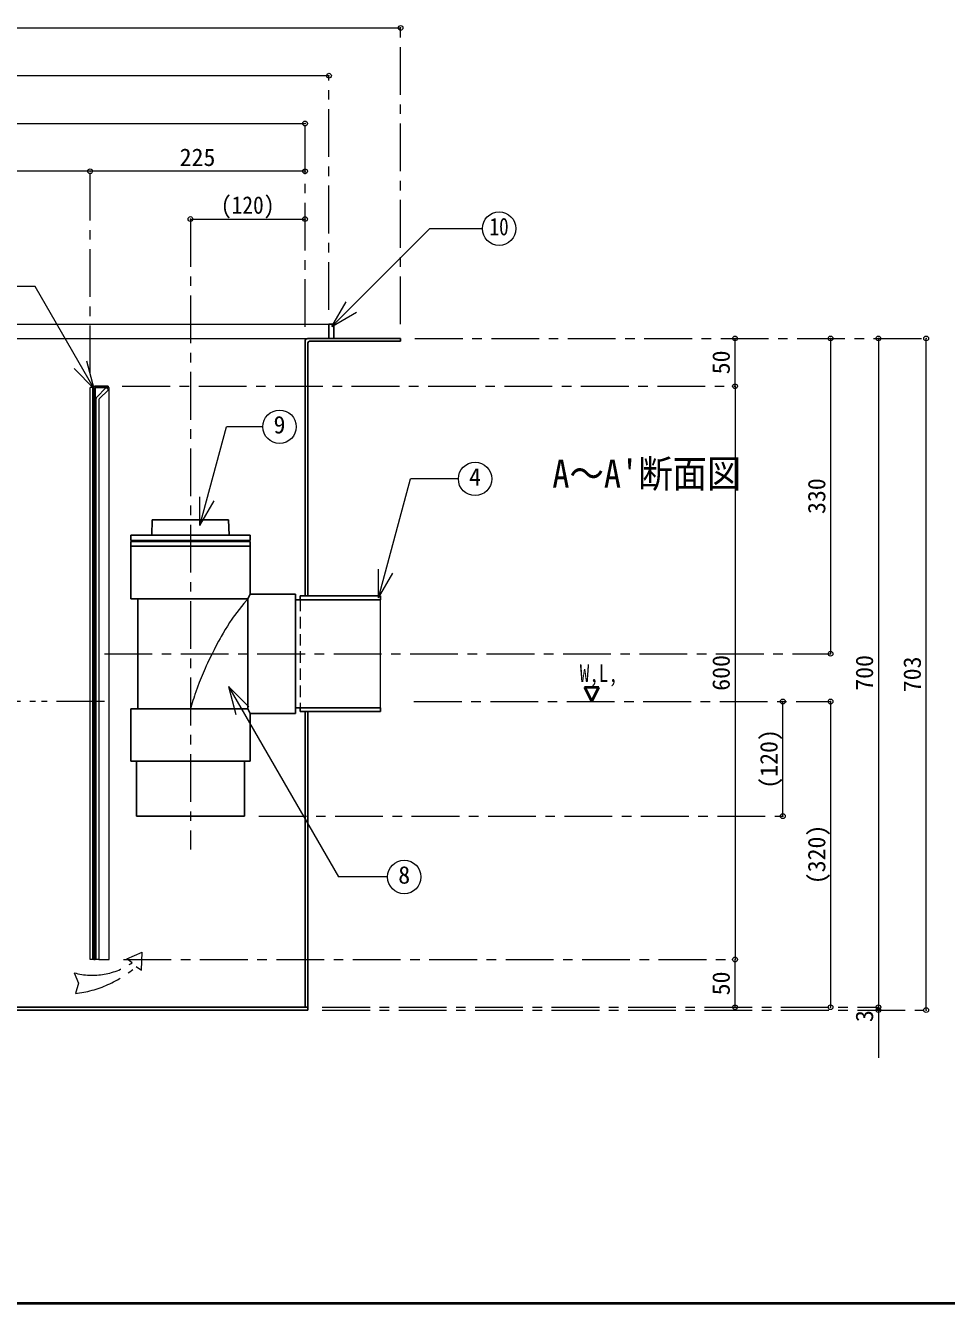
# Model space of a CAD drawing. Units: millimetres at full size, sheet at 1:10. Extents: x -2126 to 1924, y -1326 to 1484.
# Drawn here: x -1084 to -120, y -1326 to 12 of the extents above; entities that cross this region are included whole.
import ezdxf
from ezdxf.enums import TextEntityAlignment as Align

# ---------------------------------------------------------------- set-up
doc = ezdxf.new("R2010")
doc.units = ezdxf.units.MM
doc.header["$LTSCALE"] = 10
doc.header["$PDMODE"] = 32
doc.header["$PDSIZE"] = 5
for name, pattern in [('CHAIN1', [8, 5, -1, 1, -1]), ('DASHED1', [1.8, 1.2, -0.6]), ('DOUBLE_CHAIN1', [8.8, 5, -1, 0.6, -0.6, 0.6, -1])]:
    doc.linetypes.add(name, pattern=pattern)
doc.layers.add('0-0_ﾚｲﾔ1', color=4, linetype='Continuous', lineweight=9)
doc.styles.add('ＭＳ ゴシック', font='')
doc.styles.get('ＭＳ ゴシック').set_extended_font_data('MS Gothic')

msp = doc.modelspace()

# ---------------------------------------------------------------- linework, layer by layer
at = {"layer": '0-0_ﾚｲﾔ1'}
for p, q in [((-1691.22, 9.05), (-691.22, 9.05)), ((-766.22, -40.95), (-1616.22, -40.95)), ((-1591.22, -90.95), (-791.22, -90.95)), ((-1016.22, -140.95), (-1206.22, -140.95)), ((-791.22, -140.95), (-1016.22, -140.95)), ((-911.22, -190.95), (-791.22, -190.95)), ((-1616.22, -300.95), (-766.22, -300.95)), ((-1594.22, -315.95), (-788.22, -315.95)), ((-341.22, -365.95), (-341.22, -315.95)), ((-241.22, -315.95), (-241.22, -645.95)), ((-191.22, -315.95), (-191.22, -1015.95)), ((-141.22, -1018.95), (-141.22, -315.95)), ((-1013.22, -367.45), (-1012.47, -367.45)), ((-997.47, -367.45), (-996.22, -367.45)), ((-996.22, -965.95), (-996.22, -367.45)), ((-341.22, -365.95), (-341.22, -965.95)), ((-291.22, -815.95), (-291.22, -695.95)), ((-241.22, -695.95), (-241.22, -1015.95)), ((-1012.47, -965.95), (-1013.22, -965.95)), ((-1010.22, -965.95), (-1010.97, -965.95)), ((-1007.22, -965.95), (-996.22, -965.95)), ((-341.22, -1015.95), (-341.22, -965.95)), ((-191.22, -1015.95), (-191.22, -1068.95))]:
    msp.add_line(p, q, dxfattribs=at)
at = {"layer": '0-0_ﾚｲﾔ1', "linetype": 'CHAIN1'}
for p, q in [((-691.22, -300.95), (-691.22, 9.05)), ((-766.22, -285.95), (-766.22, -40.95)), ((-791.22, -303.95), (-791.22, -90.95)), ((-1016.22, -352.45), (-1016.22, -140.95)), ((-911.22, -190.95), (-911.22, -850.95)), ((-676.22, -315.95), (-141.22, -315.95)), ((-982.47, -365.95), (-341.22, -365.95)), ((-1001.22, -645.95), (-241.22, -645.95)), ((-677.22, -695.95), (-241.22, -695.95)), ((-839.72, -815.95), (-291.22, -815.95)), ((-981.22, -965.95), (-341.22, -965.95)), ((-773.22, -1015.95), (-191.22, -1015.95)), ((-773.22, -1018.95), (-141.22, -1018.95))]:
    msp.add_line(p, q, dxfattribs=at)
at = {"layer": '0-0_ﾚｲﾔ1', "color": 7, "lineweight": 18}
for p, q in [((-763.31, -303.55), (-660.77, -201.01)), ((-660.77, -201.01), (-605.61, -201.01)), ((-1073.62, -261.53), (-1103.74, -261.53)), ((-1011.78, -368.65), (-1073.62, -261.53)), ((-763.31, -303.55), (-748.31, -277.57)), ((-763.31, -303.55), (-737.33, -288.55)), ((-1011.78, -368.65), (-1032.99, -347.43)), ((-1011.78, -368.65), (-1019.54, -339.67)), ((-1016.22, -965.95), (-1016.22, -367.45)), ((-1013.22, -367.45), (-1016.22, -367.45)), ((-1013.22, -965.95), (-1013.22, -367.45)), ((-1009.34, -377.58), (-999.22, -367.45)), ((-1006.78, -379.26), (-997.09, -369.58)), ((-999.22, -367.45), (-997.09, -369.58)), ((-1010.22, -379.7), (-1010.22, -965.95)), ((-1007.22, -380.32), (-1007.22, -965.95)), ((-901.23, -511.85), (-873.5, -408.36)), ((-835.46, -408.36), (-873.5, -408.36)), ((-714.29, -587.49), (-680.92, -462.95)), ((-630.81, -462.95), (-680.92, -462.95)), ((-901.23, -511.85), (-901.23, -481.85)), ((-901.23, -511.85), (-886.23, -485.87)), ((-714.29, -587.49), (-714.29, -557.49)), ((-714.29, -587.49), (-699.29, -561.51)), ((-712.22, -702.55), (-712.22, -589.35)), ((-871.37, -680.38), (-850.15, -701.59)), ((-871.37, -680.38), (-863.6, -709.36)), ((-871.37, -680.38), (-756.36, -879.58)), ((-704.96, -879.58), (-756.36, -879.58)), ((-1013.22, -965.95), (-1016.22, -965.95)), ((-1007.22, -965.95), (-1010.22, -965.95))]:
    msp.add_line(p, q, dxfattribs=at)
at = {"layer": '0-0_ﾚｲﾔ1', "color": 5, "lineweight": 25}
for p, q in [((-766.22, -315.95), (-766.22, -300.95)), ((-766.22, -300.95), (-761.22, -300.95)), ((-761.22, -315.95), (-761.22, -300.95)), ((-791.22, -318.95), (-791.22, -585.45)), ((-788.22, -315.95), (-691.22, -315.95)), ((-788.22, -320.45), (-788.22, -585.45)), ((-786.72, -318.95), (-691.22, -318.95)), ((-691.22, -318.95), (-691.22, -315.95)), ((-1012.47, -367.45), (-1012.47, -965.95)), ((-1010.97, -365.95), (-997.47, -365.95)), ((-1010.97, -368.2), (-1010.97, -965.95)), ((-1010.22, -367.45), (-997.47, -367.45)), ((-997.47, -367.45), (-997.47, -365.95)), ((-951.22, -505.95), (-951.72, -521.95)), ((-871.22, -505.95), (-951.22, -505.95)), ((-870.72, -521.95), (-871.22, -505.95)), ((-973.72, -527.45), (-973.72, -521.95)), ((-848.72, -521.95), (-973.72, -521.95)), ((-848.72, -527.45), (-973.72, -527.45)), ((-973.72, -528.45), (-973.72, -588.45)), ((-848.72, -528.45), (-973.72, -528.45)), ((-973.72, -533.45), (-848.72, -533.45)), ((-848.72, -527.45), (-848.72, -521.95)), ((-848.72, -528.45), (-848.72, -583.45)), ((-851.22, -588.45), (-973.72, -588.45)), ((-966.22, -588.45), (-966.22, -703.45)), ((-851.22, -588.45), (-848.72, -583.45)), ((-851.22, -588.45), (-851.22, -703.45)), ((-848.72, -583.45), (-801.22, -583.45)), ((-801.22, -583.45), (-801.22, -708.45)), ((-796.22, -585.45), (-712.22, -585.45)), ((-796.22, -585.45), (-796.22, -589.35)), ((-712.22, -585.45), (-712.22, -589.35)), ((-801.22, -589.35), (-712.22, -589.35)), ((-973.72, -703.45), (-973.72, -758.45)), ((-848.72, -708.45), (-848.72, -758.45)), ((-848.72, -708.45), (-801.22, -708.45)), ((-801.22, -702.55), (-712.22, -702.55)), ((-796.22, -702.55), (-796.22, -706.45)), ((-796.22, -706.45), (-712.22, -706.45)), ((-791.22, -1015.95), (-791.22, -706.45)), ((-788.22, -706.45), (-788.22, -1018.95)), ((-712.22, -702.55), (-712.22, -706.45)), ((-973.72, -758.45), (-848.72, -758.45)), ((-967.72, -758.45), (-967.72, -815.95)), ((-854.72, -758.45), (-854.72, -815.95)), ((-967.72, -815.95), (-854.72, -815.95)), ((-1010.97, -965.95), (-1012.47, -965.95)), ((-788.22, -1015.95), (-1594.22, -1015.95)), ((-788.22, -1018.95), (-1594.22, -1018.95))]:
    msp.add_line(p, q, dxfattribs=at)
at = {"layer": '0-0_ﾚｲﾔ1', "linetype": 'DASHED1'}
msp.add_line((-796.22, -589.35), (-796.22, -702.55), dxfattribs=at)
at = {"layer": '0-0_ﾚｲﾔ1', "color": 1, "lineweight": 40}
for p, q in [((-498.72, -680.95), (-491.22, -695.95)), ((-498.72, -680.95), (-483.72, -680.95)), ((-491.22, -695.95), (-483.72, -680.95)), ((1923.78, -1325.95), (-2126.22, -1325.95))]:
    msp.add_line(p, q, dxfattribs=at)
at = {"layer": '0-0_ﾚｲﾔ1', "linetype": 'DOUBLE_CHAIN1'}
for p, q in [((-1001.22, -695.95), (-1586.22, -695.95)), ((-977.78, -965.25), (-961.88, -958.35)), ((-972.2, -969.4), (-977.78, -965.25))]:
    msp.add_line(p, q, dxfattribs=at)
at = {"layer": '0-0_ﾚｲﾔ1'}
msp.add_lwpolyline([(-851.22, -588.45), (-852.69, -590.24), (-855.23, -593.32), (-857.75, -596.42), (-860.24, -599.55), (-862.68, -602.7), (-865.06, -605.9), (-866.41, -607.78), (-867.82, -609.81), (-870.19, -613.35), (-872.49, -616.95), (-874.71, -620.59), (-876.88, -624.27), (-878.99, -627.99), (-880.2, -630.15), (-881.65, -632.79), (-884.11, -637.36), (-886.51, -641.95), (-888.85, -646.58), (-891.13, -651.23), (-893.35, -655.92), (-894.6, -658.65), (-895.86, -661.43), (-897.96, -666.24), (-899.98, -671.08), (-901.93, -675.96), (-903.79, -680.87), (-905.57, -685.81), (-906.56, -688.69), (-907.02, -690.07), (-907.8, -692.46), (-908.56, -694.85), (-909.31, -697.25), (-910.05, -699.66), (-910.79, -702.06), (-911.22, -703.45)], dxfattribs=at)
at = {"layer": '0-0_ﾚｲﾔ1', "color": 5, "lineweight": 25}
msp.add_lwpolyline([(-848.72, -708.45), (-851.22, -703.45), (-973.72, -703.45)], dxfattribs=at)
at = {"layer": '0-0_ﾚｲﾔ1', "linetype": 'DOUBLE_CHAIN1'}
for points in [[(-967.87, -973.12), (-962.36, -976.97), (-961.88, -958.35)], [(-1032.84, -979.92), (-1028.36, -990.62), (-1031.6, -1001.58)]]:
    msp.add_lwpolyline(points, dxfattribs=at)
at = {"layer": '0-0_ﾚｲﾔ1', "color": 7, "lineweight": 18}
for centre in [(-588.11, -201.01), (-817.96, -408.36), (-613.31, -462.95), (-687.46, -879.58)]:
    msp.add_circle(centre, 17.5, dxfattribs=at)
at = {"layer": '0-0_ﾚｲﾔ1', "color": 5, "lineweight": 25}
for centre, radius in [((-788.22, -318.95), 3), ((-786.72, -320.45), 1.5), ((-1010.97, -367.45), 1.5), ((-1010.22, -368.2), 0.75)]:
    msp.add_arc(centre, radius, 90, 180, dxfattribs=at)
at = {"layer": '0-0_ﾚｲﾔ1', "color": 7, "lineweight": 18}
for centre, radius in [((-1007.22, -379.7), 3), ((-1005.72, -380.32), 1.5)]:
    msp.add_arc(centre, radius, 135, 180, dxfattribs=at)
at = {"layer": '0-0_ﾚｲﾔ1', "linetype": 'DOUBLE_CHAIN1'}
for centre, radius, start, end in [((-1013.82, -909.5), 72.95, 254.88934, 304.79293), ((-1044.99, -886.03), 116.33, 276.6062, 311.52506)]:
    msp.add_arc(centre, radius, start, end, dxfattribs=at)
at = {"layer": '0-0_ﾚｲﾔ1', "color": 1}
for p in [(-691.22, 9.05), (-766.22, -40.95), (-791.22, -90.95), (-1016.22, -140.95), (-791.22, -140.95), (-911.22, -190.95), (-791.22, -190.95), (-341.22, -315.95), (-241.22, -315.95), (-191.22, -315.95), (-141.22, -315.95), (-341.22, -365.95), (-241.22, -645.95), (-291.22, -695.95), (-241.22, -695.95), (-291.22, -815.95), (-341.22, -965.95), (-341.22, -1015.95), (-241.22, -1015.95), (-191.22, -1015.95), (-191.22, -1018.95), (-141.22, -1018.95)]:
    msp.add_point(p, dxfattribs=at)

# ---------------------------------------------------------------- texts
at = {"layer": '0-0_ﾚｲﾔ1', "color": 7, "style": 'ＭＳ ゴシック'}
for s, p in [('225', (-922.47, -140.95)), ('9', (-824.21, -420.86)), ('4', (-619.56, -475.45)), ('8', (-693.71, -892.08))]:
    msp.add_text(s, height=18.33, dxfattribs=at).set_placement(p, align=Align.BOTTOM_LEFT)
for s, height, width, p in [('(120)', 18.33, 0.9, (-879.34, -190.95)), ('10', 18.33, 0.8, (-598.11, -213.51)), ("A～A'断面図", 29.33, 0.9, (-532.47, -480.95)), ('W,L,', 18.33, 0.8, (-503.72, -680.95))]:
    msp.add_text(s, height=height, dxfattribs=dict(at, width=width)).set_placement(p, align=Align.BOTTOM_LEFT)
for s, p in [('50', (-341.22, -353.45)), ('330', (-241.22, -499.7)), ('600', (-341.22, -684.7)), ('700', (-191.22, -684.7)), ('703', (-141.22, -686.2)), ('(120)', (-291.22, -787.2)), ('(320)', (-241.22, -887.2)), ('50', (-341.22, -1003.45)), ('3', (-191.22, -1031.45))]:
    msp.add_text(s, height=18.33, rotation=90, dxfattribs=at).set_placement(p, align=Align.BOTTOM_LEFT)

doc.saveas('drawing.dxf')
